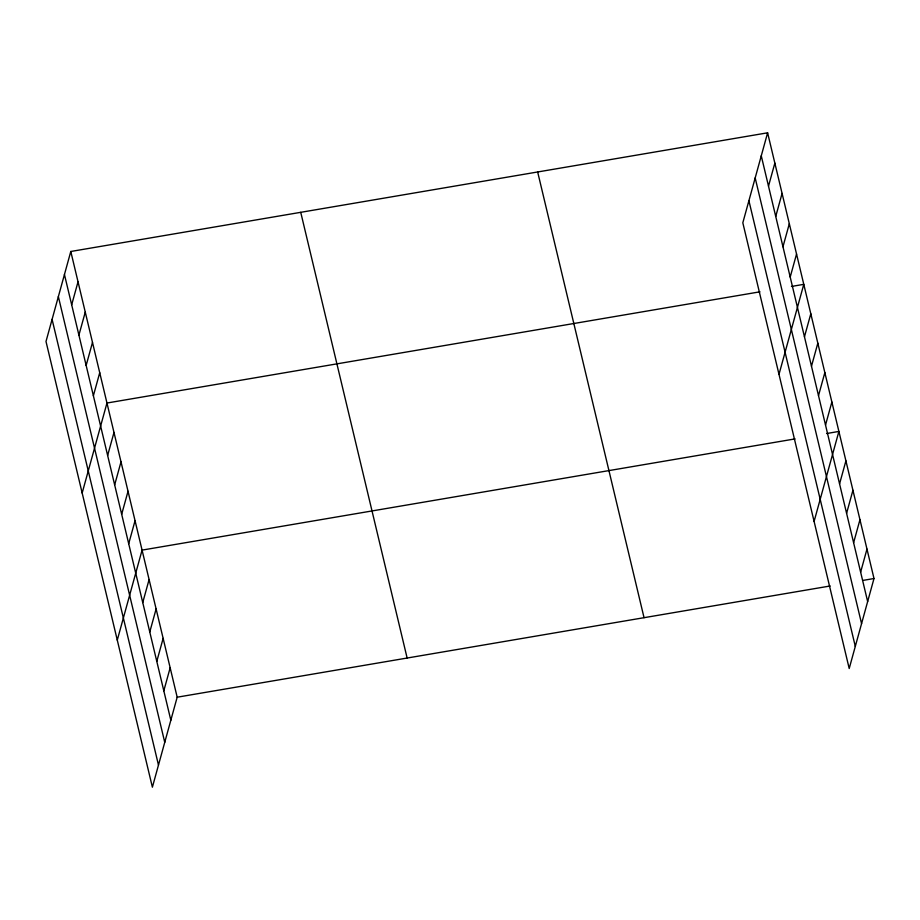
<?xml version="1.0" encoding="UTF-8"?>
<svg xmlns="http://www.w3.org/2000/svg" width="920" height="920" viewBox="0 0 920 920"><rect width="100%" height="100%" fill="white"/><g stroke="black" fill="none" stroke-linecap="round" stroke-linejoin="round"><path stroke-width="1.38" d="M70.794 251.482L46 341.481L152.386 787.186L177.18 697.199L70.794 251.482L767.613 132.813L874 578.519L849.206 668.518L742.819 222.801L767.613 132.813M71.679 304.819L78.027 281.796M78.913 335.122L85.261 312.098M86.146 365.435L92.495 342.412M93.38 395.738L99.728 372.715M82.168 493.016L106.962 403.029L759.977 291.812M107.64 455.469L113.988 432.446M114.666 484.886L121.003 461.863M121.681 514.303L128.029 491.28M128.708 543.72L135.044 520.697M117.277 640.101L142.071 550.114L795.087 438.897M142.749 602.554L149.097 579.531M149.776 631.971L156.112 608.948M156.791 661.388L163.139 638.365M163.817 690.805L170.154 667.782M768.499 186.15L774.847 163.116M775.732 216.453L782.081 193.43M782.966 246.767L789.314 223.732M790.199 277.07L796.547 254.046M778.998 374.348L803.781 284.349L791.464 286.453M804.459 336.8L810.807 313.766M811.486 366.217L817.822 343.183M818.501 395.634L824.849 372.6M825.527 425.051L831.864 402.017M814.096 521.433L838.89 431.434L826.574 433.538M839.569 483.885L845.917 460.851M846.595 513.303L852.932 490.268M853.61 542.719L859.958 519.685M860.637 572.136L866.973 549.102M177.18 697.199L830.196 585.982M863.052 580.393L874 578.519M761.265 155.836L867.652 601.553M755.182 177.939L861.568 623.645M748.903 200.709L855.301 646.415M537.659 171.971L644.046 617.688M300.736 212.324L407.134 658.03M64.446 274.505L170.833 720.222M58.362 296.608L164.749 742.325M52.083 319.378L158.481 765.095"/></g></svg>
